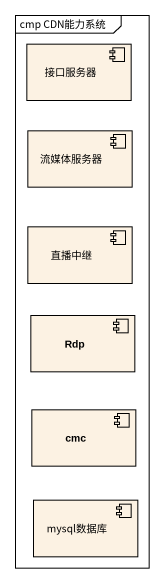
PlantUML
@startuml
mainframe cmp CDN能力系统
component 接口服务器
component 流媒体服务器
component 直播中继
component Rdp
component cmc
component mysql数据库
@enduml
